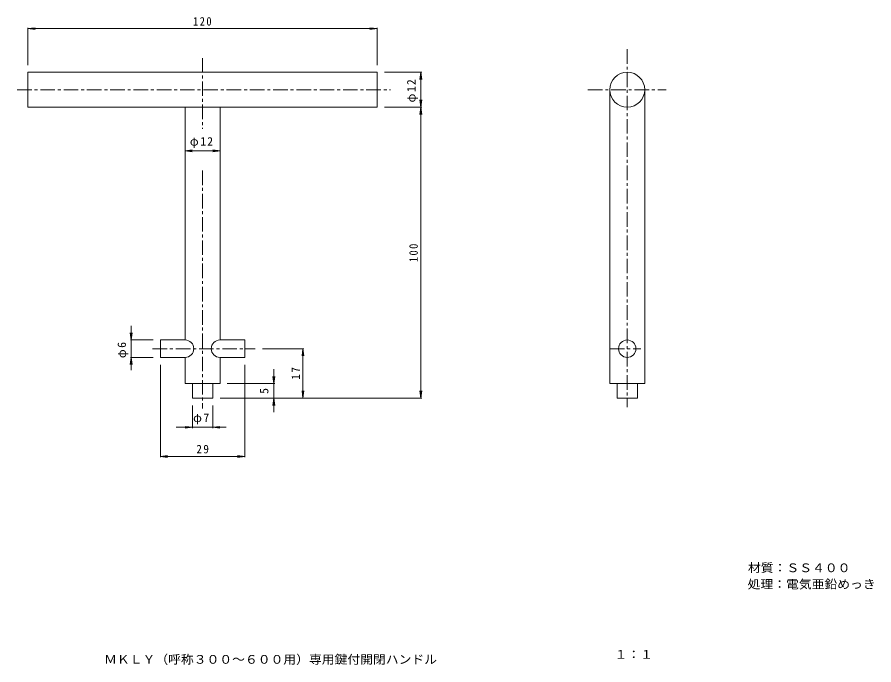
# Model space of a CAD drawing. Units: millimetres on the paper. Extents: x -115 to 180, y -137 to 86.
import ezdxf
from ezdxf.enums import TextEntityAlignment as Align

# ---------------------------------------------------------------- set-up
doc = ezdxf.new("R2010")
doc.units = ezdxf.units.MM
doc.linetypes.add('CHAIN1', pattern=[8, 5, -1, 1, -1])
doc.layers.add('0-2_仕上', color=3, linetype='Continuous', lineweight=9)
doc.layers.add('0-4_その他', color=7, linetype='Continuous', lineweight=9)
doc.layers.add('F-0_F-0ﾚｲﾔ', color=2, linetype='Continuous')
doc.layers.add('F-5_F-5ﾚｲﾔ', color=2, linetype='Continuous')
doc.styles.add('ＭＳ ゴシック', font='')
doc.styles.get('ＭＳ ゴシック').set_extended_font_data('MS Gothic')

msp = doc.modelspace()

# ---------------------------------------------------------------- linework, layer by layer
at = {"layer": '0-2_仕上', "linetype": 'CHAIN1'}
for p, q in [((94.865, 75.046), (94.865, -47.959)), ((-51.081, 71.993), (-51.081, 47.741)), ((-114.805, 61.122), (13.453, 61.122)), ((81.359, 61.122), (108.265, 61.122)), ((-51.081, 33.366), (-51.081, -48.387)), ((-68.282, -27.878), (-32.985, -27.878)), ((88.892, -27.878), (99.57, -27.878))]:
    msp.add_line(p, q, dxfattribs=at)
at = {"layer": '0-2_仕上'}
for p, q in [((-111.081, 67.122), (-111.081, 55.122)), ((88.865, 61.122), (88.865, -39.878)), ((100.865, 61.122), (100.865, -39.878)), ((-111.081, 55.122), (8.919, 55.122)), ((-57.081, 55.122), (-57.081, -24.878)), ((-45.081, 55.122), (-45.081, -24.878)), ((-65.581, -24.878), (-65.581, -30.878)), ((-57.081, -24.878), (-65.581, -24.878)), ((-45.081, -24.878), (-36.581, -24.878)), ((-36.581, -24.878), (-36.581, -30.878)), ((-57.081, -30.878), (-65.581, -30.878)), ((-57.081, -30.878), (-57.081, -39.878)), ((-45.081, -30.878), (-36.581, -30.878)), ((-45.081, -30.878), (-45.081, -39.878)), ((-57.081, -39.878), (-45.081, -39.878)), ((-47.581, -39.878), (-47.581, -44.878)), ((88.865, -39.878), (100.865, -39.878)), ((98.365, -39.878), (98.365, -44.878))]:
    msp.add_line(p, q, dxfattribs=at)
for points in [[(-111.081, 67.122), (8.919, 67.122), (8.919, 55.122)], [(-54.581, -39.878), (-54.581, -44.878), (-47.581, -44.878)], [(91.365, -39.878), (91.365, -44.878), (98.365, -44.878)]]:
    msp.add_lwpolyline(points, dxfattribs=at)
for centre, radius in [((94.865, 61.122), 6), ((94.865, -27.878), 3)]:
    msp.add_circle(centre, radius, dxfattribs=at)
for centre, start, end in [((-57.081, -27.878), 270, 90), ((-45.081, -27.878), 90, 270)]:
    msp.add_arc(centre, 3, start, end, dxfattribs=at)
at = {"layer": '0-4_その他'}
for p, q in [((-111.081, 82.122), (-108.602, 82.448)), ((8.919, 82.122), (6.44, 82.448)), ((-111.081, 69.622), (-111.081, 82.422)), ((-111.081, 82.122), (8.919, 82.122)), ((-111.081, 82.122), (-108.602, 81.795)), ((8.919, 82.122), (6.44, 81.795)), ((8.919, 69.622), (8.919, 82.422)), ((11.419, 67.122), (24.219, 67.122)), ((23.919, 67.122), (23.593, 64.643)), ((23.919, -44.878), (23.919, 67.122)), ((23.919, 67.122), (24.245, 64.643)), ((24.245, 57.6), (23.593, 52.643)), ((23.593, 57.6), (24.245, 52.643)), ((11.419, 55.122), (24.219, 55.122)), ((-57.081, 40.122), (-54.602, 40.448)), ((-57.081, 40.122), (-54.602, 39.795)), ((-57.081, 40.122), (-45.081, 40.122)), ((-45.081, 40.122), (-47.56, 40.448)), ((-45.081, 40.122), (-47.56, 39.795)), ((-75.581, -20.057), (-75.581, -35.278)), ((-75.581, -24.878), (-75.907, -22.4)), ((-75.581, -24.878), (-75.255, -22.4)), ((-68.081, -24.878), (-75.881, -24.878)), ((-30.485, -27.878), (-16.281, -27.878)), ((-16.581, -27.878), (-16.907, -30.357)), ((-16.581, -44.878), (-16.581, -27.878)), ((-16.581, -27.878), (-16.255, -30.357)), ((-75.581, -30.878), (-75.907, -33.357)), ((-68.081, -30.878), (-75.881, -30.878)), ((-75.581, -30.878), (-75.255, -33.357)), ((-65.581, -33.378), (-65.581, -65.178)), ((-36.581, -33.378), (-36.581, -65.178)), ((-26.581, -34.937), (-26.581, -49.656)), ((-26.581, -39.878), (-26.907, -37.4)), ((-26.581, -39.878), (-26.255, -37.4)), ((-42.581, -39.878), (-26.281, -39.878)), ((-16.581, -44.878), (-16.907, -42.4)), ((-16.581, -44.878), (-16.255, -42.4)), ((23.919, -44.878), (23.593, -42.4)), ((23.919, -44.878), (24.245, -42.4)), ((-45.081, -44.878), (24.219, -44.878)), ((-26.581, -44.878), (-26.907, -47.357)), ((-26.581, -44.878), (-26.255, -47.357)), ((-54.581, -47.378), (-54.581, -55.178)), ((-47.581, -47.378), (-47.581, -55.178)), ((-60.106, -54.878), (-42.945, -54.878)), ((-54.581, -54.878), (-57.06, -54.552)), ((-54.581, -54.878), (-57.06, -55.205)), ((-47.581, -54.878), (-45.102, -54.552)), ((-47.581, -54.878), (-45.102, -55.205)), ((-65.581, -64.878), (-63.102, -64.552)), ((-36.581, -64.878), (-39.06, -64.552)), ((-65.581, -64.878), (-36.581, -64.878)), ((-65.581, -64.878), (-63.102, -65.205)), ((-36.581, -64.878), (-39.06, -65.205))]:
    msp.add_line(p, q, dxfattribs=at)

# ---------------------------------------------------------------- texts
at = {"layer": '0-4_その他', "color": 2, "style": 'ＭＳ ゴシック'}
msp.add_text('5', height=2.933, rotation=90, dxfattribs=at).set_placement((-27.581, -43.378), align=Align.BOTTOM_LEFT)
at = {"layer": '0-4_その他', "color": 2, "style": 'ＭＳ ゴシック', "width": 1.1}
for s, p in [('材質：ＳＳ４００', (136.366, -105.547)), ('処理：電気亜鉛めっき', (136.236, -111.169))]:
    msp.add_text(s, height=2.933, dxfattribs=at).set_placement(p, align=Align.BOTTOM_LEFT)
at = {"layer": '0-4_その他', "color": 2, "char_height": 2.933, "attachment_point": 7, "style": 'ＭＳ ゴシック'}
for s, insert in [('\\T1.27;\\W0.9;120', (-54.331, 83.122)), ('\\T1.19;φ12', (-55.456, 41.122)), ('\\T1.17;φ7', (-54.331, -53.878)), ('\\T1.27;\\W0.95;29', (-53.206, -63.878))]:
    msp.add_mtext(s, dxfattribs=dict(at, insert=insert))
at = {"layer": '0-4_その他', "color": 2, "char_height": 2.933, "attachment_point": 7, "rotation": 90, "style": 'ＭＳ ゴシック'}
for s, insert in [('\\T1.19;φ12', (22.919, 56.747)), ('\\T1.27;\\W0.9;100', (22.919, 1.872)), ('\\T1.17;φ6', (-76.581, -31.128)), ('\\T1.27;\\W0.95;17', (-17.581, -38.503))]:
    msp.add_mtext(s, dxfattribs=dict(at, insert=insert))
at = {"layer": 'F-0_F-0ﾚｲﾔ', "style": 'ＭＳ ゴシック', "width": 1.1}
msp.add_text('１：１', height=2.933, dxfattribs=at).set_placement((90.5, -135.311), align=Align.BOTTOM_LEFT)
at = {"layer": 'F-5_F-5ﾚｲﾔ', "style": 'ＭＳ ゴシック', "width": 1.1}
msp.add_text('ＭＫＬＹ（呼称３００～６００用）専用鍵付開閉ハンドル', height=2.933, dxfattribs=at).set_placement((-84.92, -137.015), align=Align.BOTTOM_LEFT)

doc.saveas('drawing.dxf')
